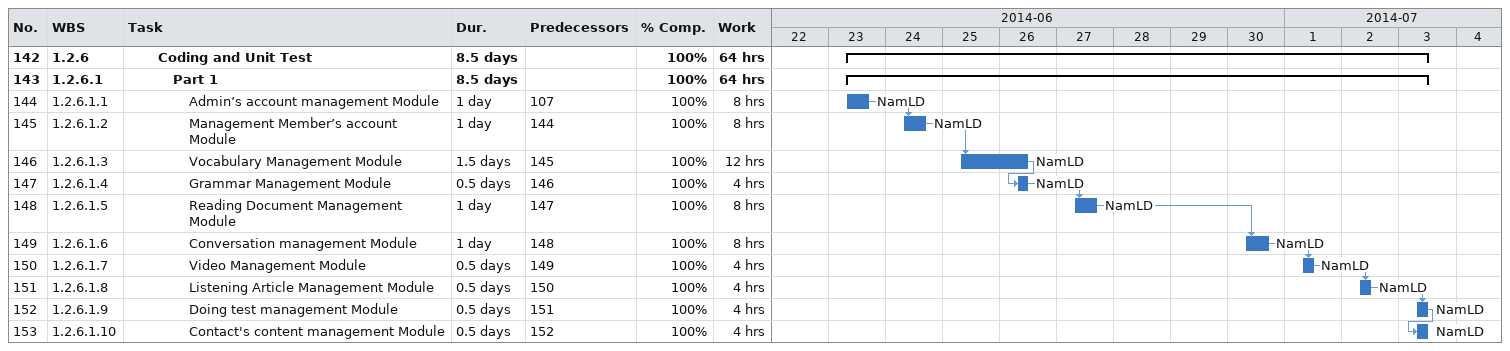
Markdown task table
| ID | WBS | Task | Duration | Start | Finish | Predecessors | Resources | % complete | Work (h) |
|---|---|---|---|---|---|---|---|---|---|
| 142 | 1.2.6 | **Coding and Unit Test** | 8.5d | 2014-06-23 | 2014-07-03 |  |  | 100 | 64 |
| 143 | 1.2.6.1 | **Part 1** | 8.5d | 2014-06-23 | 2014-07-03 |  |  | 100 | 64 |
| 144 | 1.2.6.1.1 | Admin’s account management Module | 1d | 2014-06-23 | 2014-06-23 | 107 | NamLD | 100 | 8 |
| 145 | 1.2.6.1.2 | Management Member’s account Module | 1d | 2014-06-24 | 2014-06-24 | 144 | NamLD | 100 | 8 |
| 146 | 1.2.6.1.3 | Vocabulary Management Module | 1.5d | 2014-06-25 | 2014-06-26 | 145 | NamLD | 100 | 12 |
| 147 | 1.2.6.1.4 | Grammar Management Module | 0.5d | 2014-06-26 | 2014-06-26 | 146 | NamLD | 100 | 4 |
| 148 | 1.2.6.1.5 | Reading Document Management Module | 1d | 2014-06-27 | 2014-06-27 | 147 | NamLD | 100 | 8 |
| 149 | 1.2.6.1.6 | Conversation management Module | 1d | 2014-06-30 | 2014-06-30 | 148 | NamLD | 100 | 8 |
| 150 | 1.2.6.1.7 | Video Management Module | 0.5d | 2014-07-01 | 2014-07-01 | 149 | NamLD | 100 | 4 |
| 151 | 1.2.6.1.8 | Listening Article Management Module | 0.5d | 2014-07-02 | 2014-07-02 | 150 | NamLD | 100 | 4 |
| 152 | 1.2.6.1.9 | Doing test management Module | 0.5d | 2014-07-03 | 2014-07-03 | 151 | NamLD | 100 | 4 |
| 153 | 1.2.6.1.10 | Contact's content management Module | 0.5d | 2014-07-03 | 2014-07-03 | 152 | NamLD | 100 | 4 |
